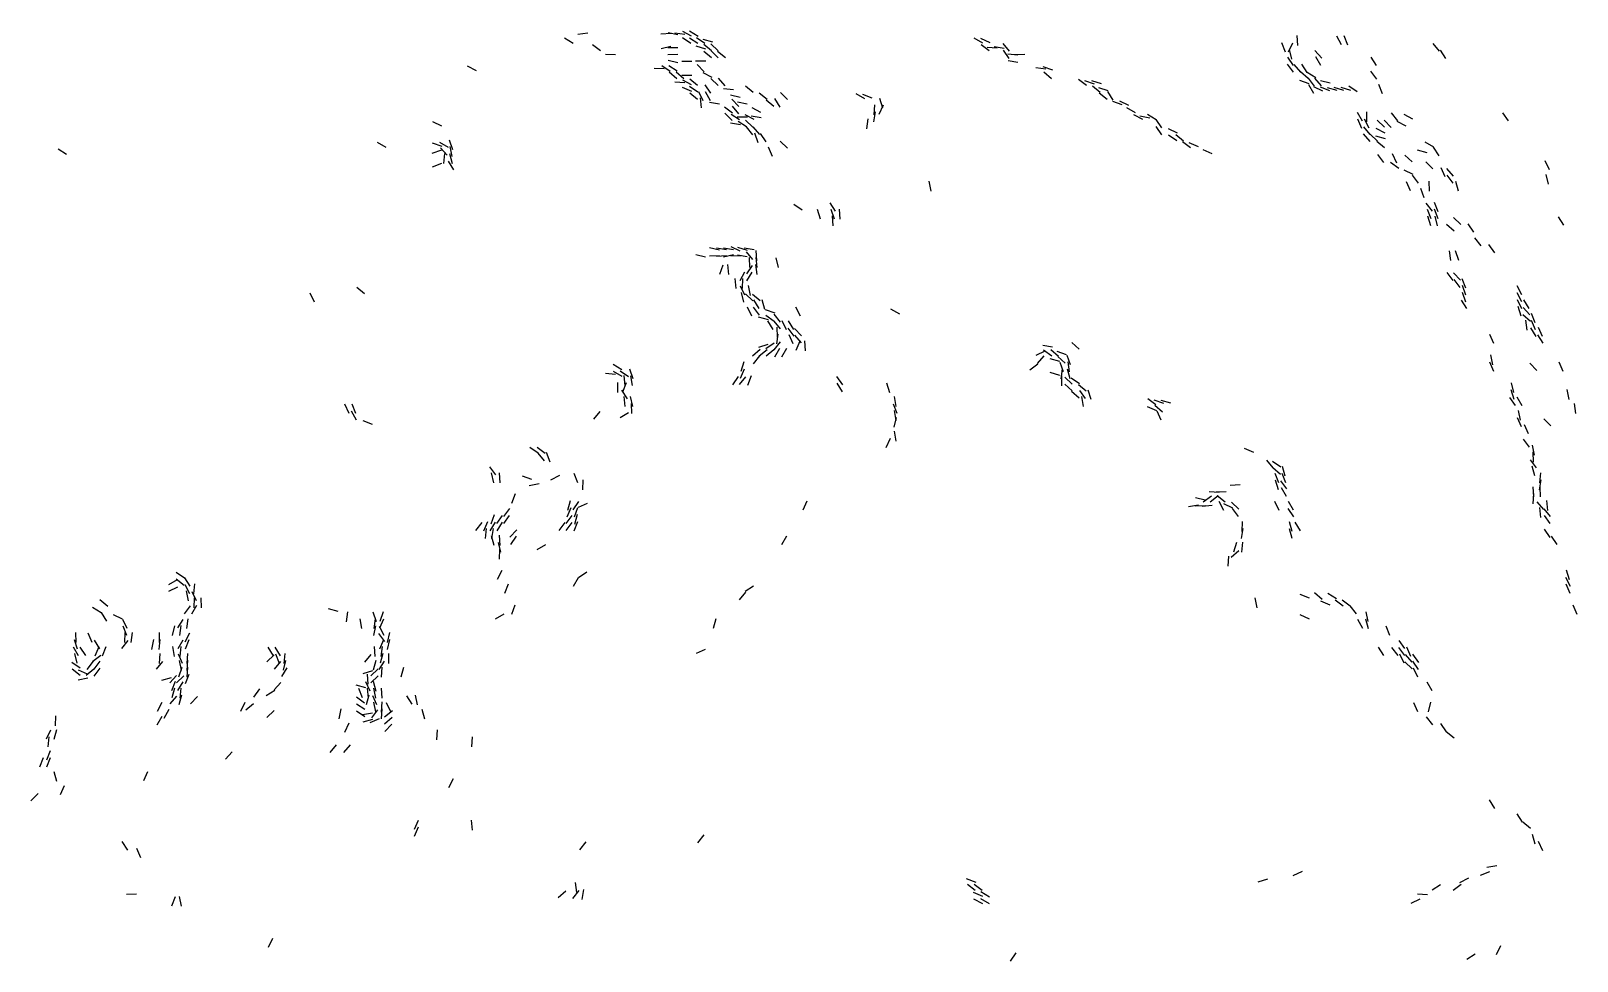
# Model space of a CAD drawing. Extents: x -664598 to -661481, y -979343 to -976126.
# Drawn here: x -663969.9 to -663524.3, y -978486.4 to -978218.5 of the extents above; entities that cross this region are included whole.
import ezdxf

# ---------------------------------------------------------------- set-up
doc = ezdxf.new("R2010")
doc.units = 0

msp = doc.modelspace()

# ---------------------------------------------------------------- linework, layer by layer
at = {"layer": 'CLIFF'}
for p, q in [((-663812.322, -978219.392), (-663809.438, -978219.088)), ((-663788.327, -978219.327), (-663785.433, -978219.153)), ((-663786.292, -978218.912), (-663783.468, -978219.568)), ((-663784.316, -978219.038), (-663781.444, -978219.442)), ((-663782.157, -978218.554), (-663779.603, -978219.926)), ((-663780.128, -978218.502), (-663777.632, -978219.978)), ((-663816.114, -978220.478), (-663813.646, -978222.002)), ((-663808.043, -978222.374), (-663805.717, -978224.106)), ((-663788.295, -978223.555), (-663785.465, -978222.925)), ((-663786.33, -978223.24), (-663783.43, -978223.24)), ((-663782.089, -978220.44), (-663779.671, -978222.04)), ((-663780.106, -978220.467), (-663777.654, -978222.013)), ((-663778.255, -978222.781), (-663775.505, -978223.699)), ((-663778.068, -978220.408), (-663775.692, -978222.072)), ((-663776.273, -978220.836), (-663773.487, -978221.644)), ((-663775.995, -978222.314), (-663773.765, -978224.166)), ((-663773.923, -978222.233), (-663771.837, -978224.247)), ((-663698.137, -978220.517), (-663695.623, -978221.963)), ((-663696.195, -978220.628), (-663693.565, -978221.852)), ((-663696.051, -978222.385), (-663693.709, -978224.095)), ((-663694.328, -978223.156), (-663691.432, -978223.324)), ((-663692.306, -978222.977), (-663689.454, -978223.503)), ((-663689.79, -978222.111), (-663687.97, -978224.369)), ((-663608.351, -978224.59), (-663609.409, -978221.89)), ((-663607.489, -978224.556), (-663606.271, -978221.924)), ((-663604.786, -978222.687), (-663604.974, -978219.793)), ((-663592.169, -978222.504), (-663593.591, -978219.976)), ((-663590.332, -978222.583), (-663591.428, -978219.897)), ((-663563.93, -978224.336), (-663565.83, -978222.144)), ((-663804.33, -978225.211), (-663801.43, -978225.269)), ((-663786.328, -978225.321), (-663783.432, -978225.159)), ((-663786.294, -978226.918), (-663783.466, -978227.562)), ((-663782.33, -978227.241), (-663779.43, -978227.239)), ((-663775.43, -978227.239), (-663778.33, -978227.241)), ((-663775.876, -978230.286), (-663777.884, -978228.194)), ((-663775.968, -978224.281), (-663773.792, -978226.199)), ((-663773.9, -978224.21), (-663771.86, -978226.27)), ((-663772.017, -978224.34), (-663769.743, -978226.14)), ((-663689.734, -978224.068), (-663688.026, -978226.412)), ((-663688.32, -978225.069), (-663685.44, -978225.411)), ((-663688.311, -978227.006), (-663685.449, -978227.474)), ((-663686.329, -978225.305), (-663683.431, -978225.175)), ((-663605.993, -978230.387), (-663607.767, -978228.093)), ((-663606.073, -978228.445), (-663607.687, -978226.035)), ((-663606.554, -978226.653), (-663607.206, -978223.827)), ((-663603.932, -978230.338), (-663605.828, -978228.142)), ((-663602.087, -978230.454), (-663603.673, -978228.026)), ((-663597.911, -978226.319), (-663599.849, -978224.161)), ((-663598.161, -978228.499), (-663599.599, -978225.981)), ((-663582.096, -978228.46), (-663583.664, -978226.02)), ((-663562.135, -978226.484), (-663563.625, -978223.996)), ((-663844.156, -978228.55), (-663841.604, -978229.93)), ((-663790.329, -978229.184), (-663787.431, -978229.296)), ((-663788.076, -978228.42), (-663785.684, -978230.06)), ((-663786.104, -978228.463), (-663783.656, -978230.017)), ((-663785.972, -978230.286), (-663783.788, -978232.194)), ((-663783.983, -978230.299), (-663781.777, -978232.181)), ((-663782.33, -978231.221), (-663779.43, -978231.259)), ((-663782.164, -978232.566), (-663779.596, -978233.914)), ((-663780.006, -978232.327), (-663777.754, -978234.153)), ((-663773.611, -978231.942), (-663776.149, -978230.538)), ((-663771.853, -978234.264), (-663773.907, -978232.216)), ((-663771.829, -978232.143), (-663769.931, -978234.337)), ((-663680.313, -978229.016), (-663677.447, -978229.464)), ((-663678.239, -978228.735), (-663675.521, -978229.745)), ((-663677.974, -978230.289), (-663675.786, -978232.191)), ((-663668.028, -978232.354), (-663665.732, -978234.126)), ((-663601.787, -978232.193), (-663603.973, -978230.287)), ((-663599.643, -978231.997), (-663602.117, -978230.483)), ((-663600.016, -978234.405), (-663601.744, -978232.075)), ((-663597.922, -978234.328), (-663599.838, -978232.152)), ((-663582.048, -978232.428), (-663583.712, -978230.052)), ((-663784.326, -978233.128), (-663781.434, -978233.352)), ((-663782.212, -978234.667), (-663779.548, -978235.813)), ((-663780.087, -978234.436), (-663777.673, -978236.044)), ((-663780.001, -978236.321), (-663777.759, -978238.159)), ((-663777.513, -978235.935), (-663776.247, -978238.545)), ((-663775.692, -978234.038), (-663774.068, -978236.442)), ((-663775.601, -978235.982), (-663774.159, -978238.498)), ((-663770.325, -978235.124), (-663767.435, -978235.356)), ((-663768.287, -978236.889), (-663765.473, -978237.591)), ((-663764.01, -978234.331), (-663761.75, -978236.149)), ((-663760.017, -978236.34), (-663757.743, -978238.14)), ((-663753.883, -978236.193), (-663751.877, -978238.287)), ((-663732.121, -978236.49), (-663729.639, -978237.99)), ((-663730.215, -978236.673), (-663727.545, -978237.807)), ((-663666.251, -978232.769), (-663663.509, -978233.711)), ((-663664.269, -978232.823), (-663661.491, -978233.657)), ((-663663.995, -978234.313), (-663661.765, -978236.167)), ((-663662.266, -978234.813), (-663659.494, -978235.667)), ((-663662.011, -978236.332), (-663659.749, -978238.148)), ((-663659.615, -978235.99), (-663658.145, -978238.49)), ((-663601.518, -978233.737), (-663604.242, -978232.743)), ((-663600.158, -978236.497), (-663601.602, -978233.983)), ((-663597.588, -978235.898), (-663600.172, -978234.582)), ((-663595.468, -978233.568), (-663598.292, -978232.912)), ((-663595.534, -978235.779), (-663598.226, -978234.701)), ((-663593.478, -978235.612), (-663596.282, -978234.868)), ((-663591.487, -978235.641), (-663594.273, -978234.839)), ((-663589.494, -978235.667), (-663592.266, -978234.813)), ((-663587.679, -978236.053), (-663590.081, -978234.427)), ((-663580.346, -978236.588), (-663581.414, -978233.892)), ((-663777.041, -978237.799), (-663776.719, -978240.681)), ((-663774.305, -978238.973), (-663771.455, -978239.507)), ((-663770.036, -978240.365), (-663767.724, -978242.115)), ((-663767.876, -978238.187), (-663765.884, -978240.293)), ((-663767.813, -978240.13), (-663765.947, -978242.35)), ((-663766.302, -978238.956), (-663763.458, -978239.524)), ((-663762.153, -978240.545), (-663759.607, -978241.935)), ((-663757.996, -978238.314), (-663755.764, -978240.166)), ((-663755.649, -978238.011), (-663754.111, -978240.469)), ((-663726.8, -978239.792), (-663726.96, -978242.688)), ((-663724.258, -978239.93), (-663725.502, -978242.55)), ((-663725.305, -978237.854), (-663724.455, -978240.626)), ((-663658.242, -978238.743), (-663655.518, -978239.737)), ((-663656.192, -978238.622), (-663653.568, -978239.858)), ((-663654.142, -978240.527), (-663651.618, -978241.953)), ((-663854.184, -978244.606), (-663851.576, -978245.874)), ((-663769.907, -978242.216), (-663767.853, -978244.264)), ((-663768.312, -978245.01), (-663765.448, -978245.47)), ((-663768.113, -978242.477), (-663765.647, -978244.003)), ((-663766.329, -978243.2), (-663763.431, -978243.28)), ((-663766.102, -978244.459), (-663763.658, -978246.021)), ((-663764.184, -978242.605), (-663761.576, -978243.875)), ((-663763.942, -978244.252), (-663761.818, -978246.228)), ((-663762.31, -978243.002), (-663759.45, -978243.478)), ((-663728.684, -978243.803), (-663729.076, -978246.677)), ((-663726.637, -978241.811), (-663727.123, -978244.669)), ((-663652.176, -978242.59), (-663649.584, -978243.89)), ((-663650.296, -978242.927), (-663647.464, -978243.553)), ((-663648.13, -978242.504), (-663645.63, -978243.976)), ((-663645.698, -978244.043), (-663644.062, -978246.437)), ((-663586.188, -978244.514), (-663587.572, -978241.966)), ((-663586.312, -978246.574), (-663587.448, -978243.906)), ((-663584.204, -978246.523), (-663585.556, -978243.957)), ((-663584.892, -978244.69), (-663584.868, -978241.79)), ((-663579.83, -978246.24), (-663581.93, -978244.24)), ((-663577.875, -978246.285), (-663579.885, -978244.195)), ((-663575.959, -978244.36), (-663577.801, -978242.12)), ((-663573.6, -978245.922), (-663576.16, -978244.558)), ((-663571.606, -978243.933), (-663574.154, -978242.547)), ((-663544.04, -978244.422), (-663545.72, -978242.058)), ((-663849.32, -978249.859), (-663848.44, -978252.621)), ((-663763.772, -978246.097), (-663761.988, -978248.383)), ((-663761.828, -978246.143), (-663759.932, -978248.337)), ((-663761.376, -978247.877), (-663760.384, -978250.603)), ((-663759.693, -978248.039), (-663758.067, -978250.441)), ((-663753.943, -978250.254), (-663751.817, -978252.226)), ((-663645.722, -978246.059), (-663644.038, -978248.421)), ((-663642.175, -978246.589), (-663639.585, -978247.891)), ((-663642.069, -978248.41), (-663639.691, -978250.07)), ((-663639.99, -978248.308), (-663637.77, -978250.172)), ((-663638.036, -978250.365), (-663635.724, -978252.115)), ((-663583.935, -978250.34), (-663585.825, -978248.14)), ((-663583.956, -978248.358), (-663585.804, -978246.122)), ((-663581.825, -978250.235), (-663583.935, -978248.245)), ((-663579.481, -978249.623), (-663582.279, -978248.857)), ((-663579.591, -978247.903), (-663582.169, -978246.577)), ((-663579.773, -978252.176), (-663581.987, -978250.304)), ((-663962.095, -978252.448), (-663959.665, -978254.032)), ((-663870.132, -978250.509), (-663867.628, -978251.971)), ((-663854.252, -978250.77), (-663851.508, -978251.71)), ((-663854.244, -978253.731), (-663851.516, -978252.749)), ((-663852.14, -978250.522), (-663849.62, -978251.958)), ((-663851.864, -978252.175), (-663849.896, -978254.305)), ((-663850.745, -978253.796), (-663851.015, -978256.684)), ((-663849.227, -978253.832), (-663848.533, -978256.648)), ((-663849.131, -978251.812), (-663848.629, -978254.668)), ((-663757.467, -978251.914), (-663756.293, -978254.566)), ((-663636.215, -978250.673), (-663633.545, -978251.807)), ((-663632.194, -978252.626), (-663629.566, -978253.854)), ((-663580.044, -978256.425), (-663581.716, -978254.055)), ((-663576.246, -978256.544), (-663577.514, -978253.936)), ((-663571.823, -978256.233), (-663573.937, -978254.247)), ((-663567.482, -978253.624), (-663570.278, -978252.856)), ((-663565.633, -978251.98), (-663568.127, -978250.5)), ((-663564.091, -978254.456), (-663565.669, -978252.024)), ((-663851.529, -978256.713), (-663854.231, -978257.767)), ((-663849.624, -978255.996), (-663848.136, -978258.484)), ((-663575.71, -978258.097), (-663578.05, -978256.383)), ((-663571.586, -978259.894), (-663574.174, -978258.586)), ((-663565.852, -978258.263), (-663567.908, -978256.217)), ((-663562.29, -978260.564), (-663563.47, -978257.916)), ((-663559.941, -978260.345), (-663561.819, -978258.135)), ((-663532.262, -978258.552), (-663533.498, -978255.928)), ((-663711.174, -978261.82), (-663710.586, -978264.66)), ((-663572.274, -978264.557), (-663573.486, -978261.923)), ((-663569.995, -978262.389), (-663571.765, -978260.091)), ((-663566.799, -978264.688), (-663566.961, -978261.792)), ((-663560.004, -978262.395), (-663561.756, -978260.085)), ((-663558.489, -978264.636), (-663559.271, -978261.844)), ((-663532.509, -978262.642), (-663533.251, -978259.838)), ((-663739.659, -978268.017), (-663738.101, -978270.463)), ((-663568.408, -978266.611), (-663569.352, -978263.869)), ((-663565.979, -978270.376), (-663567.781, -978268.104)), ((-663564.371, -978270.598), (-663565.389, -978267.882)), ((-663750.082, -978268.429), (-663747.678, -978270.051)), ((-663743.269, -978269.843), (-663742.491, -978272.637)), ((-663739.365, -978269.874), (-663738.395, -978272.606)), ((-663738.984, -978271.794), (-663738.776, -978274.686)), ((-663737.015, -978269.796), (-663736.745, -978272.684)), ((-663566.347, -978272.589), (-663567.413, -978269.891)), ((-663566.439, -978274.621), (-663567.321, -978271.859)), ((-663564.388, -978272.604), (-663565.372, -978269.876)), ((-663564.542, -978274.65), (-663565.218, -978271.83)), ((-663557.852, -978274.263), (-663559.908, -978272.217)), ((-663528.121, -978274.475), (-663529.639, -978272.005)), ((-663559.776, -978276.18), (-663561.984, -978274.3)), ((-663554.059, -978276.435), (-663555.701, -978274.045)), ((-663774.296, -978280.929), (-663771.464, -978281.551)), ((-663772.313, -978281.016), (-663769.447, -978281.464)), ((-663770.308, -978280.989), (-663767.452, -978281.491)), ((-663768.197, -978280.633), (-663765.563, -978281.847)), ((-663766.27, -978280.827), (-663763.49, -978281.653)), ((-663764.308, -978280.986), (-663761.452, -978281.494)), ((-663551.987, -978280.382), (-663553.773, -978278.098)), ((-663548.048, -978282.427), (-663549.712, -978280.053)), ((-663778.283, -978282.874), (-663775.477, -978283.606)), ((-663774.327, -978283.331), (-663771.433, -978283.149)), ((-663772.327, -978283.336), (-663769.433, -978283.144)), ((-663771.349, -978288.612), (-663770.411, -978285.868)), ((-663770.294, -978283.562), (-663767.466, -978282.918)), ((-663768.725, -978288.682), (-663769.035, -978285.798)), ((-663768.329, -978283.175), (-663765.431, -978283.305)), ((-663766.303, -978282.963), (-663763.457, -978283.517)), ((-663763.803, -978282.122), (-663761.957, -978284.358)), ((-663762.082, -978286.03), (-663763.678, -978288.45)), ((-663762.902, -978283.79), (-663762.858, -978286.69)), ((-663761.069, -978285.802), (-663760.691, -978288.678)), ((-663761.027, -978283.797), (-663760.733, -978286.683)), ((-663760.988, -978281.794), (-663760.772, -978284.686)), ((-663755.192, -978283.824), (-663754.568, -978286.656)), ((-663560.646, -978284.671), (-663561.114, -978281.809)), ((-663558.418, -978284.614), (-663559.342, -978281.866)), ((-663767.04, -978289.799), (-663766.72, -978292.681)), ((-663764.21, -978287.954), (-663765.55, -978290.526)), ((-663764.838, -978289.791), (-663764.922, -978292.689)), ((-663762.132, -978287.998), (-663763.628, -978290.482)), ((-663560.048, -978290.427), (-663561.712, -978288.053)), ((-663557.863, -978290.274), (-663559.897, -978288.206)), ((-663557.99, -978292.385), (-663559.77, -978290.095)), ((-663556.359, -978292.593), (-663557.401, -978289.887)), ((-663889.48, -978293.92), (-663888.28, -978296.56)), ((-663875.985, -978292.301), (-663873.775, -978294.179)), ((-663765.474, -978291.917), (-663764.286, -978294.563)), ((-663765.242, -978293.836), (-663764.518, -978296.644)), ((-663763.918, -978294.228), (-663761.842, -978296.252)), ((-663763.154, -978291.816), (-663762.606, -978294.664)), ((-663761.988, -978294.305), (-663759.772, -978296.175)), ((-663556.391, -978294.605), (-663557.369, -978291.875)), ((-663556.397, -978296.607), (-663557.363, -978293.873)), ((-663540.185, -978296.513), (-663541.575, -978293.967)), ((-663540.211, -978294.527), (-663541.549, -978291.953)), ((-663763.509, -978297.934), (-663762.251, -978300.546)), ((-663761.758, -978298.086), (-663760.002, -978300.394)), ((-663761.622, -978295.994), (-663760.138, -978298.486)), ((-663759.243, -978295.836), (-663758.517, -978298.644)), ((-663758.25, -978298.766), (-663755.51, -978299.714)), ((-663749.517, -978297.937), (-663748.243, -978300.543)), ((-663722.141, -978298.525), (-663719.619, -978299.955)), ((-663556.096, -978298.46), (-663557.664, -978296.02)), ((-663540.272, -978298.556), (-663541.488, -978295.924)), ((-663540.466, -978300.63), (-663541.294, -978297.85)), ((-663537.903, -978300.312), (-663539.857, -978298.168)), ((-663538.15, -978298.493), (-663539.61, -978295.987)), ((-663760.285, -978300.883), (-663757.475, -978301.597)), ((-663758.071, -978300.413), (-663755.689, -978302.067)), ((-663757.648, -978302.01), (-663756.112, -978304.47)), ((-663755.806, -978302.124), (-663753.954, -978304.356)), ((-663755.758, -978300.086), (-663754.002, -978302.394)), ((-663754.946, -978303.792), (-663754.814, -978306.688)), ((-663753.52, -978301.939), (-663752.24, -978304.541)), ((-663751.626, -978301.996), (-663750.134, -978304.484)), ((-663537.778, -978302.182), (-663539.982, -978300.298)), ((-663538.656, -978304.673), (-663539.104, -978301.807)), ((-663536.305, -978304.571), (-663537.455, -978301.909)), ((-663536.341, -978302.586), (-663537.419, -978299.894)), ((-663534.296, -978306.567), (-663535.464, -978303.913)), ((-663754, -978308.087), (-663755.76, -978310.393)), ((-663754.689, -978305.803), (-663755.071, -978308.677)), ((-663751.768, -978304.093), (-663749.992, -978306.387)), ((-663751.461, -978305.912), (-663750.299, -978308.568)), ((-663749.887, -978304.197), (-663747.873, -978306.283)), ((-663749.832, -978306.147), (-663747.928, -978308.333)), ((-663748.348, -978307.891), (-663749.412, -978310.589)), ((-663746.983, -978307.794), (-663746.777, -978310.686)), ((-663669.961, -978308.274), (-663667.799, -978310.206)), ((-663548.323, -978308.579), (-663549.437, -978305.901)), ((-663536.139, -978306.486), (-663537.621, -978303.994)), ((-663534.127, -978308.479), (-663535.633, -978306.001)), ((-663759.772, -978310.304), (-663761.988, -978312.176)), ((-663759.971, -978312.11), (-663761.789, -978314.37)), ((-663757.496, -978308.808), (-663760.264, -978309.672)), ((-663757.756, -978310.323), (-663760.004, -978312.157)), ((-663755.687, -978308.415), (-663758.073, -978310.065)), ((-663755.751, -978310.33), (-663758.009, -978312.15)), ((-663754.185, -978309.967), (-663755.575, -978312.513)), ((-663752.194, -978309.963), (-663753.566, -978312.517)), ((-663680.191, -978311.859), (-663677.569, -978310.621)), ((-663679.822, -978314.343), (-663677.938, -978312.137)), ((-663678.314, -978309.022), (-663675.446, -978309.458)), ((-663678.058, -978310.394), (-663675.702, -978312.086)), ((-663676.266, -978312.815), (-663673.494, -978313.665)), ((-663675.988, -978310.305), (-663673.772, -978312.175)), ((-663674.256, -978310.783), (-663671.504, -978311.697)), ((-663673.927, -978312.237), (-663671.833, -978314.243)), ((-663671.331, -978311.862), (-663670.429, -978314.618)), ((-663548.622, -978314.667), (-663549.138, -978311.813)), ((-663804.324, -978317.108), (-663801.436, -978317.372)), ((-663802.137, -978316.518), (-663799.623, -978317.962)), ((-663802.121, -978314.49), (-663799.639, -978315.99)), ((-663800.059, -978316.396), (-663797.701, -978318.084)), ((-663797.357, -978315.871), (-663796.403, -978318.609)), ((-663764.306, -978315.908), (-663765.454, -978318.572)), ((-663764.421, -978313.864), (-663765.339, -978316.616)), ((-663682.055, -978316.089), (-663679.705, -978314.391)), ((-663676.258, -978316.79), (-663673.502, -978317.69)), ((-663673.35, -978313.868), (-663672.41, -978316.612)), ((-663672.717, -978315.799), (-663673.043, -978318.681)), ((-663671.287, -978315.848), (-663670.473, -978318.632)), ((-663671.079, -978313.804), (-663670.681, -978316.676)), ((-663548.327, -978316.58), (-663549.433, -978313.9)), ((-663535.863, -978316.274), (-663537.897, -978314.206)), ((-663528.323, -978316.579), (-663529.437, -978313.901)), ((-663800.895, -978319.79), (-663800.865, -978322.69)), ((-663798.372, -978319.882), (-663799.388, -978322.598)), ((-663798.996, -978317.795), (-663798.764, -978320.685)), ((-663797.146, -978317.815), (-663796.614, -978320.665)), ((-663766.056, -978318.047), (-663767.704, -978320.433)), ((-663763.982, -978318.102), (-663765.778, -978320.378)), ((-663762.356, -978317.888), (-663763.404, -978320.592)), ((-663737.712, -978318.052), (-663736.048, -978320.428)), ((-663737.608, -978319.986), (-663736.152, -978322.494)), ((-663723.304, -978319.854), (-663722.456, -978322.626)), ((-663672.848, -978317.79), (-663672.912, -978320.69)), ((-663671.969, -978320.283), (-663669.791, -978322.197)), ((-663671.895, -978318.204), (-663669.865, -978320.276)), ((-663670.079, -978318.425), (-663667.681, -978320.055)), ((-663667.984, -978320.3), (-663665.776, -978322.18)), ((-663542.518, -978322.644), (-663543.242, -978319.836)), ((-663879.484, -978325.922), (-663878.276, -978328.558)), ((-663877.404, -978325.888), (-663876.356, -978328.592)), ((-663799.664, -978322.02), (-663798.096, -978324.46)), ((-663799.007, -978323.796), (-663798.753, -978326.684)), ((-663797.219, -978323.83), (-663796.541, -978326.65)), ((-663796.96, -978325.792), (-663796.8, -978328.688)), ((-663721.422, -978325.895), (-663720.338, -978328.585)), ((-663721.128, -978323.811), (-663720.632, -978326.669)), ((-663669.974, -978322.288), (-663667.786, -978324.192)), ((-663667.712, -978322.052), (-663666.048, -978324.428)), ((-663667.157, -978323.817), (-663666.603, -978326.663)), ((-663665.348, -978321.868), (-663664.412, -978324.612)), ((-663648.042, -978324.373), (-663645.718, -978326.107)), ((-663646.261, -978324.799), (-663643.499, -978325.681)), ((-663644.279, -978324.858), (-663641.481, -978325.622)), ((-663542.034, -978326.418), (-663543.726, -978324.062)), ((-663542.465, -978324.629), (-663543.295, -978321.851)), ((-663540.159, -978326.498), (-663541.601, -978323.982)), ((-663526.61, -978324.665), (-663527.15, -978321.815)), ((-663524.712, -978328.68), (-663525.048, -978325.8)), ((-663877.59, -978327.976), (-663876.17, -978330.504)), ((-663874.219, -978330.684), (-663871.541, -978331.796)), ((-663805.985, -978328.099), (-663807.775, -978330.381)), ((-663797.64, -978328.489), (-663800.12, -978329.991)), ((-663720.582, -978329.821), (-663721.178, -978332.659)), ((-663721.114, -978327.809), (-663720.646, -978330.671)), ((-663648.211, -978326.665), (-663645.549, -978327.815)), ((-663645.986, -978326.302), (-663643.774, -978328.178)), ((-663645.466, -978327.914), (-663644.294, -978330.566)), ((-663540.31, -978332.573), (-663541.45, -978329.907)), ((-663540.575, -978330.658), (-663541.185, -978327.822)), ((-663531.852, -978332.262), (-663533.908, -978330.218)), ((-663721.111, -978333.809), (-663720.649, -978336.671)), ((-663538.274, -978334.557), (-663539.486, -978331.923)), ((-663826.08, -978338.426), (-663823.68, -978340.054)), ((-663824.051, -978338.384), (-663821.709, -978340.096)), ((-663722.25, -978335.934), (-663723.51, -978338.546)), ((-663620.207, -978338.655), (-663617.553, -978339.825)), ((-663538.005, -978338.396), (-663539.755, -978336.084)), ((-663536.596, -978340.662), (-663537.164, -978337.818)), ((-663823.806, -978340.124), (-663821.954, -978342.356)), ((-663821.386, -978339.881), (-663820.374, -978342.599)), ((-663613.801, -978342.12), (-663611.959, -978344.36)), ((-663612.07, -978342.412), (-663609.69, -978344.068)), ((-663609.269, -978343.843), (-663608.491, -978346.637)), ((-663536.006, -978344.397), (-663537.754, -978342.083)), ((-663536.489, -978346.636), (-663537.271, -978343.844)), ((-663536.828, -978342.689), (-663536.932, -978339.791)), ((-663837.77, -978344.096), (-663835.99, -978346.384)), ((-663837.219, -978345.83), (-663836.541, -978348.65)), ((-663834.959, -978345.792), (-663834.801, -978348.688)), ((-663825.52, -978347.742), (-663828.24, -978346.738)), ((-663817.603, -978346.553), (-663820.157, -978347.927)), ((-663813.407, -978345.889), (-663812.353, -978348.591)), ((-663810.806, -978347.792), (-663810.954, -978350.688)), ((-663611.968, -978344.282), (-663609.792, -978346.198)), ((-663611.446, -978345.905), (-663610.314, -978348.575)), ((-663611.288, -978347.848), (-663610.472, -978350.632)), ((-663609.747, -978348.078), (-663608.013, -978350.402)), ((-663609.402, -978345.887), (-663608.358, -978348.593)), ((-663535.125, -978350.669), (-663534.635, -978347.811)), ((-663535.046, -978348.68), (-663534.714, -978345.8)), ((-663830.363, -978351.885), (-663831.397, -978354.595)), ((-663823.455, -978348.973), (-663826.305, -978349.507)), ((-663634.289, -978352.898), (-663631.471, -978353.582)), ((-663632.047, -978354.101), (-663629.713, -978352.379)), ((-663630.326, -978351.126), (-663627.434, -978351.354)), ((-663630.028, -978354.126), (-663627.732, -978352.354)), ((-663628.329, -978351.28), (-663625.431, -978351.2)), ((-663628.012, -978352.334), (-663625.748, -978354.146)), ((-663624.328, -978349.314), (-663621.432, -978349.166)), ((-663609.632, -978350), (-663608.128, -978352.48)), ((-663536.75, -978352.684), (-663537.01, -978349.796)), ((-663536.961, -978354.688), (-663536.799, -978351.792)), ((-663534.824, -978352.689), (-663534.936, -978349.791)), ((-663832.008, -978356.082), (-663833.752, -978358.398)), ((-663814.303, -978355.91), (-663815.457, -978358.57)), ((-663814.521, -978353.835), (-663815.239, -978356.645)), ((-663812.059, -978354.045), (-663813.701, -978356.435)), ((-663812.389, -978355.876), (-663813.371, -978358.604)), ((-663809.552, -978354.657), (-663812.208, -978355.823)), ((-663746.3, -978353.911), (-663747.46, -978356.569)), ((-663636.31, -978355.48), (-663633.45, -978355)), ((-663634.329, -978355.28), (-663631.431, -978355.2)), ((-663632.32, -978355.408), (-663629.44, -978355.072)), ((-663627.547, -978353.953), (-663626.213, -978356.527)), ((-663626.187, -978354.613), (-663623.573, -978355.867)), ((-663623.949, -978354.26), (-663621.811, -978356.22)), ((-663623.747, -978356.078), (-663622.013, -978358.402)), ((-663611.496, -978353.927), (-663610.264, -978356.553)), ((-663607.715, -978356.055), (-663606.045, -978358.425)), ((-663607.602, -978353.983), (-663606.158, -978356.497)), ((-663533.923, -978356.33), (-663535.837, -978354.15)), ((-663534.764, -978358.685), (-663534.996, -978355.795)), ((-663531.935, -978358.34), (-663533.825, -978356.14)), ((-663532.758, -978356.685), (-663533.002, -978353.795)), ((-663839.988, -978360.097), (-663841.772, -978362.383)), ((-663838.325, -978359.9), (-663839.435, -978362.58)), ((-663838.727, -978361.798), (-663839.033, -978364.682)), ((-663836.109, -978360.012), (-663837.651, -978362.468)), ((-663836.379, -978357.879), (-663837.381, -978360.601)), ((-663836.639, -978361.81), (-663837.121, -978364.67)), ((-663834.057, -978358.046), (-663835.703, -978360.434)), ((-663834.123, -978360.003), (-663835.637, -978362.477)), ((-663832.057, -978358.046), (-663833.703, -978360.434)), ((-663815.985, -978360.099), (-663817.775, -978362.381)), ((-663813.987, -978358.098), (-663815.773, -978360.382)), ((-663814.009, -978360.081), (-663815.751, -978362.399)), ((-663812.366, -978359.884), (-663813.394, -978362.596)), ((-663812.518, -978357.836), (-663813.242, -978360.644)), ((-663620.625, -978361.813), (-663621.135, -978364.667)), ((-663620.818, -978359.791), (-663620.942, -978362.689)), ((-663607.288, -978359.849), (-663606.472, -978362.631)), ((-663607.271, -978361.844), (-663606.489, -978364.636)), ((-663605.642, -978360.006), (-663604.118, -978362.474)), ((-663532.029, -978360.414), (-663533.731, -978358.066)), ((-663837.239, -978363.835), (-663836.521, -978366.645)), ((-663835.208, -978365.828), (-663834.552, -978368.652)), ((-663834.993, -978363.794), (-663834.767, -978366.686)), ((-663829.882, -978362.188), (-663831.878, -978364.292)), ((-663830.037, -978364.06), (-663831.723, -978366.42)), ((-663752.146, -978363.99), (-663753.614, -978366.49)), ((-663622.455, -978365.854), (-663623.305, -978368.626)), ((-663620.714, -978365.8), (-663621.046, -978368.68)), ((-663532.072, -978364.444), (-663533.688, -978362.036)), ((-663530.082, -978366.451), (-663531.678, -978364.029)), ((-663834.825, -978367.791), (-663834.935, -978370.689)), ((-663821.616, -978366.53), (-663824.144, -978367.95)), ((-663624.795, -978369.792), (-663624.965, -978372.688)), ((-663621.785, -978368.29), (-663623.975, -978370.19)), ((-663928.076, -978374.42), (-663925.684, -978376.06)), ((-663834.21, -978373.954), (-663835.55, -978376.526)), ((-663809.691, -978374.411), (-663812.069, -978376.069)), ((-663526.448, -978376.624), (-663527.312, -978373.856)), ((-663930.181, -978379.88), (-663927.579, -978378.6)), ((-663930.133, -978377.97), (-663927.627, -978376.51)), ((-663928.016, -978376.339), (-663925.744, -978378.141)), ((-663925.648, -978376.01), (-663924.112, -978378.47)), ((-663925.549, -978377.954), (-663924.211, -978380.526)), ((-663922.753, -978377.796), (-663923.007, -978380.684)), ((-663832.327, -978377.899), (-663833.433, -978380.581)), ((-663812.142, -978375.992), (-663813.618, -978378.488)), ((-663761.653, -978378.468), (-663764.107, -978380.012)), ((-663526.18, -978378.51), (-663527.58, -978375.97)), ((-663526.315, -978380.575), (-663527.445, -978377.905)), ((-663950, -978382.319), (-663947.76, -978384.161)), ((-663924.029, -978384.066), (-663925.731, -978386.414)), ((-663925.202, -978379.826), (-663924.558, -978382.654)), ((-663922.139, -978383.994), (-663923.621, -978386.486)), ((-663923.527, -978379.942), (-663922.233, -978382.538)), ((-663922.836, -978381.791), (-663922.924, -978384.689)), ((-663920.95, -978381.792), (-663920.81, -978384.688)), ((-663830.395, -978383.874), (-663831.365, -978386.606)), ((-663763.958, -978380.121), (-663765.802, -978382.359)), ((-663617.146, -978381.815), (-663616.614, -978384.665)), ((-663604.236, -978380.725), (-663601.524, -978381.755)), ((-663599.981, -978380.296), (-663597.779, -978382.184)), ((-663598.224, -978382.695), (-663595.536, -978383.785)), ((-663596.111, -978380.473), (-663593.649, -978382.007)), ((-663594.031, -978382.358), (-663591.729, -978384.122)), ((-663592.055, -978382.39), (-663589.705, -978384.09)), ((-663589.774, -978384.098), (-663587.986, -978386.382)), ((-663524.309, -978386.573), (-663525.451, -978383.907)), ((-663952.113, -978384.477), (-663949.647, -978386.003)), ((-663949.613, -978385.989), (-663948.147, -978388.491)), ((-663946.202, -978386.644), (-663943.558, -978387.836)), ((-663943.543, -978387.95), (-663942.217, -978390.53)), ((-663926.132, -978387.998), (-663927.628, -978390.482)), ((-663924.699, -978387.801), (-663925.061, -978390.679)), ((-663884.272, -978384.833), (-663881.488, -978385.647)), ((-663878.675, -978385.805), (-663879.085, -978388.675)), ((-663875.118, -978387.81), (-663874.642, -978390.67)), ((-663871.319, -978385.858), (-663870.441, -978388.622)), ((-663870.657, -978387.807), (-663871.103, -978390.673)), ((-663868.291, -978387.915), (-663869.469, -978390.565)), ((-663868.416, -978385.866), (-663869.344, -978388.614)), ((-663833.616, -978386.529), (-663836.144, -978387.951)), ((-663772.51, -978387.838), (-663773.25, -978390.642)), ((-663604.197, -978386.634), (-663601.563, -978387.846)), ((-663587.565, -978387.962), (-663586.195, -978390.518)), ((-663585.247, -978387.837), (-663584.513, -978390.643)), ((-663585.175, -978385.82), (-663584.585, -978388.66)), ((-663956.83, -978394.689), (-663956.93, -978391.791)), ((-663953.46, -978391.911), (-663952.3, -978394.569)), ((-663943.443, -978389.904), (-663942.317, -978392.576)), ((-663942.804, -978391.792), (-663942.956, -978394.688)), ((-663940.687, -978391.803), (-663941.073, -978394.677)), ((-663932.88, -978394.69), (-663932.88, -978391.79)), ((-663928.519, -978389.836), (-663929.241, -978392.644)), ((-663926.692, -978389.802), (-663927.068, -978392.678)), ((-663924.208, -978391.955), (-663925.552, -978394.525)), ((-663870.587, -978389.82), (-663871.173, -978392.66)), ((-663869.72, -978392.058), (-663868.04, -978394.422)), ((-663869.528, -978389.943), (-663868.232, -978392.537)), ((-663866.561, -978391.826), (-663867.199, -978394.654)), ((-663579.398, -978389.886), (-663578.362, -978392.594)), ((-663956.168, -978398.503), (-663957.592, -978395.977)), ((-663956.446, -978396.624), (-663957.314, -978393.856)), ((-663954.088, -978398.455), (-663955.672, -978396.025)), ((-663951.655, -978394.014), (-663950.105, -978396.466)), ((-663950.302, -978395.91), (-663951.458, -978398.57)), ((-663948.349, -978395.891), (-663949.411, -978398.589)), ((-663942.003, -978394.085), (-663943.757, -978396.395)), ((-663934.596, -978393.818), (-663935.164, -978396.662)), ((-663932.72, -978393.799), (-663933.04, -978396.681)), ((-663929.109, -978395.808), (-663928.651, -978398.672)), ((-663926.154, -978393.985), (-663927.606, -978396.495)), ((-663926.73, -978395.798), (-663927.03, -978398.682)), ((-663924.358, -978393.887), (-663925.402, -978396.593)), ((-663901.632, -978396), (-663900.128, -978398.48)), ((-663899.654, -978396.014), (-663898.106, -978398.466)), ((-663870.977, -978395.793), (-663870.783, -978398.687)), ((-663868.271, -978393.924), (-663869.489, -978396.556)), ((-663868.719, -978395.799), (-663869.041, -978398.681)), ((-663866.557, -978393.826), (-663867.203, -978396.654)), ((-663775.552, -978396.658), (-663778.208, -978397.822)), ((-663581.67, -978396.024), (-663580.09, -978398.456)), ((-663577.756, -978396.085), (-663576.004, -978398.395)), ((-663575.759, -978396.087), (-663574.001, -978398.393)), ((-663575.7, -978394.044), (-663574.06, -978396.436)), ((-663573.461, -978395.912), (-663572.299, -978398.568)), ((-663955.683, -978402.059), (-663958.077, -978400.421)), ((-663956.531, -978400.647), (-663957.229, -978397.833)), ((-663952.009, -978400.081), (-663953.751, -978402.399)), ((-663949.719, -978398.371), (-663952.041, -978400.109)), ((-663949.996, -978400.09), (-663951.764, -978402.39)), ((-663931.94, -978400.136), (-663933.82, -978402.344)), ((-663932.787, -978397.793), (-663932.973, -978400.687)), ((-663927.429, -978397.898), (-663926.331, -978400.582)), ((-663926.398, -978401.872), (-663927.362, -978404.608)), ((-663927.185, -978399.823), (-663926.575, -978402.657)), ((-663924.756, -978401.795), (-663925.004, -978404.685)), ((-663924.777, -978397.794), (-663924.983, -978400.686)), ((-663924.778, -978399.794), (-663924.982, -978402.686)), ((-663899.845, -978398.224), (-663901.915, -978400.256)), ((-663897.971, -978400.111), (-663899.789, -978402.369)), ((-663899.446, -978397.905), (-663898.314, -978400.575)), ((-663896.52, -978399.835), (-663897.24, -978402.645)), ((-663896.734, -978397.797), (-663897.026, -978400.683)), ((-663871.963, -978398.117), (-663873.797, -978400.363)), ((-663870.492, -978399.843), (-663871.268, -978402.637)), ((-663868.101, -978400.017), (-663869.659, -978402.463)), ((-663868.463, -978397.851), (-663869.297, -978400.629)), ((-663868.785, -978401.793), (-663868.975, -978404.687)), ((-663866.87, -978397.79), (-663866.89, -978400.69)), ((-663862.479, -978401.846), (-663863.281, -978404.634)), ((-663575.492, -978397.925), (-663574.268, -978400.555)), ((-663573.955, -978400.267), (-663571.805, -978402.213)), ((-663573.831, -978398.145), (-663571.929, -978400.335)), ((-663571.723, -978398.06), (-663570.037, -978400.42)), ((-663571.692, -978400.039), (-663570.068, -978402.441)), ((-663571.504, -978401.931), (-663570.256, -978404.549)), ((-663955.74, -978404.135), (-663958.02, -978402.345)), ((-663953.459, -978404.949), (-663956.301, -978405.531)), ((-663953.553, -978403.824), (-663956.207, -978402.656)), ((-663951.758, -978402.321), (-663954.002, -978404.159)), ((-663950.011, -978402.079), (-663951.749, -978404.401)), ((-663929.477, -978404.874), (-663932.283, -978405.606)), ((-663927.922, -978404.152), (-663929.838, -978406.328)), ((-663928.352, -978405.89), (-663929.408, -978408.59)), ((-663925.847, -978404.223), (-663927.913, -978406.257)), ((-663926.087, -978406.026), (-663927.673, -978408.454)), ((-663924.358, -978403.887), (-663925.402, -978406.593)), ((-663897.925, -978406.149), (-663899.835, -978408.331)), ((-663896.122, -978402.004), (-663897.638, -978404.476)), ((-663871.491, -978402.822), (-663874.269, -978403.658)), ((-663873.497, -978405.928), (-663872.263, -978408.552)), ((-663872.981, -978403.793), (-663872.779, -978406.687)), ((-663869.831, -978404.239), (-663871.929, -978406.241)), ((-663869.838, -978402.232), (-663871.922, -978404.248)), ((-663871.269, -978405.843), (-663870.491, -978408.637)), ((-663567.593, -978405.977), (-663566.167, -978408.503)), ((-663927.925, -978410.149), (-663929.835, -978412.331)), ((-663928.496, -978407.842), (-663929.264, -978410.638)), ((-663926.465, -978409.851), (-663927.295, -978412.629)), ((-663926.736, -978407.797), (-663927.024, -978410.683)), ((-663921.882, -978410.188), (-663923.878, -978412.292)), ((-663904.043, -978408.056), (-663905.717, -978410.424)), ((-663899.643, -978408.483), (-663902.117, -978409.997)), ((-663876.281, -978406.868), (-663873.479, -978407.612)), ((-663873.723, -978412.114), (-663876.037, -978410.366)), ((-663874.35, -978410.59), (-663875.41, -978407.89)), ((-663872.471, -978409.849), (-663873.289, -978412.631)), ((-663873.005, -978407.795), (-663872.755, -978410.685)), ((-663871.453, -978409.908), (-663870.307, -978412.572)), ((-663871.138, -978407.813), (-663870.622, -978410.667)), ((-663868.976, -978407.793), (-663868.784, -978410.687)), ((-663861.661, -978410.018), (-663860.099, -978412.462)), ((-663859.193, -978409.824), (-663858.567, -978412.656)), ((-663932.21, -978411.954), (-663933.55, -978414.526)), ((-663930.2, -978413.959), (-663931.56, -978416.521)), ((-663908.287, -978411.917), (-663909.473, -978414.563)), ((-663905.767, -978412.31), (-663907.993, -978414.17)), ((-663899.831, -978414.239), (-663901.929, -978416.241)), ((-663880.615, -978413.814), (-663881.145, -978416.666)), ((-663873.648, -978414.004), (-663876.112, -978412.476)), ((-663873.692, -978416.072), (-663876.068, -978414.408)), ((-663871.453, -978414.985), (-663874.307, -978415.495)), ((-663870.004, -978414.085), (-663871.756, -978416.395)), ((-663871.203, -978411.826), (-663870.557, -978414.654)), ((-663868.787, -978413.793), (-663868.973, -978416.687)), ((-663868.801, -978411.792), (-663868.959, -978414.688)), ((-663865.738, -978414.346), (-663868.022, -978416.134)), ((-663867.485, -978411.922), (-663866.275, -978414.558)), ((-663857.263, -978413.841), (-663856.497, -978416.639)), ((-663571.477, -978411.919), (-663570.283, -978414.561)), ((-663566.514, -978411.837), (-663567.246, -978414.643)), ((-663962.809, -978415.792), (-663962.951, -978418.688)), ((-663932.165, -978415.979), (-663933.595, -978418.501)), ((-663878.252, -978417.933), (-663879.508, -978420.547)), ((-663871.486, -978416.841), (-663874.274, -978417.639)), ((-663869.539, -978416.689), (-663872.221, -978417.791)), ((-663865.775, -978416.301), (-663867.985, -978418.179)), ((-663865.849, -978418.221), (-663867.911, -978420.259)), ((-663852.786, -978419.793), (-663852.974, -978422.687)), ((-663567.781, -978416.104), (-663565.979, -978418.376)), ((-663563.686, -978418.034), (-663562.074, -978420.446)), ((-663964.266, -978419.926), (-663965.494, -978422.554)), ((-663964.694, -978421.802), (-663965.066, -978424.678)), ((-663962.502, -978419.84), (-663963.258, -978422.64)), ((-663881.972, -978424.109), (-663883.788, -978426.371)), ((-663877.944, -978424.132), (-663879.816, -978426.348)), ((-663842.784, -978421.793), (-663842.976, -978424.687)), ((-663562.002, -978420.322), (-663559.758, -978422.158)), ((-663966.362, -978427.886), (-663967.398, -978430.594)), ((-663964.328, -978425.899), (-663965.432, -978428.581)), ((-663964.359, -978427.887), (-663965.401, -978430.593)), ((-663911.888, -978426.182), (-663913.872, -978428.298)), ((-663963.259, -978431.84), (-663962.501, -978434.64)), ((-663936.28, -978431.92), (-663937.48, -978434.56)), ((-663960.294, -978435.914), (-663961.466, -978438.566)), ((-663848.244, -978433.937), (-663849.516, -978436.543)), ((-663967.86, -978438.209), (-663969.9, -978440.271)), ((-663549.641, -978440.006), (-663548.119, -978442.474)), ((-663858.275, -978445.922), (-663859.485, -978448.558)), ((-663843.008, -978445.796), (-663842.752, -978448.684)), ((-663541.674, -978444.027), (-663540.086, -978446.453)), ((-663539.981, -978446.297), (-663537.779, -978448.183)), ((-663858.338, -978447.895), (-663859.422, -978450.585)), ((-663775.991, -978450.094), (-663777.769, -978452.386)), ((-663537.286, -978449.848), (-663536.474, -978452.632)), ((-663943.658, -978452.016), (-663942.102, -978454.464)), ((-663939.453, -978453.908), (-663938.307, -978456.572)), ((-663809.969, -978452.112), (-663811.791, -978454.368)), ((-663535.507, -978451.932), (-663534.253, -978454.548)), ((-663547.457, -978458.961), (-663550.303, -978459.519)), ((-663813.058, -978463.801), (-663812.702, -978466.679)), ((-663697.527, -978463.762), (-663700.233, -978462.718)), ((-663697.732, -978466.126), (-663700.028, -978464.354)), ((-663695.733, -978466.127), (-663698.027, -978464.353)), ((-663613.493, -978462.817), (-663616.267, -978463.663)), ((-663603.579, -978460.599), (-663606.181, -978461.881)), ((-663555.584, -978462.59), (-663558.176, -978463.89)), ((-663549.53, -978460.711), (-663552.23, -978461.769)), ((-663939.431, -978467.186), (-663942.329, -978467.294)), ((-663928.35, -978467.89), (-663929.41, -978470.59)), ((-663927.203, -978467.826), (-663926.557, -978470.654)), ((-663815.775, -978466.302), (-663817.985, -978468.178)), ((-663811.967, -978466.113), (-663813.793, -978468.367)), ((-663810.667, -978465.806), (-663811.093, -978468.674)), ((-663695.549, -978467.816), (-663698.211, -978466.664)), ((-663695.6, -978469.92), (-663698.16, -978468.56)), ((-663693.619, -978469.956), (-663696.141, -978468.524)), ((-663693.633, -978467.981), (-663696.127, -978466.499)), ((-663569.586, -978468.585), (-663572.174, -978469.895)), ((-663567.434, -978467.352), (-663570.326, -978467.128)), ((-663563.676, -978464.431), (-663566.084, -978466.049)), ((-663557.707, -978464.387), (-663560.053, -978466.093)), ((-663900.25, -978479.934), (-663901.51, -978482.546)), ((-663547.504, -978484.549), (-663546.256, -978481.931)), ((-663686.05, -978484.051), (-663687.71, -978486.429)), ((-663553.645, -978484.48), (-663556.115, -978486))]:
    msp.add_line(p, q, dxfattribs=at)

doc.saveas('drawing.dxf')
